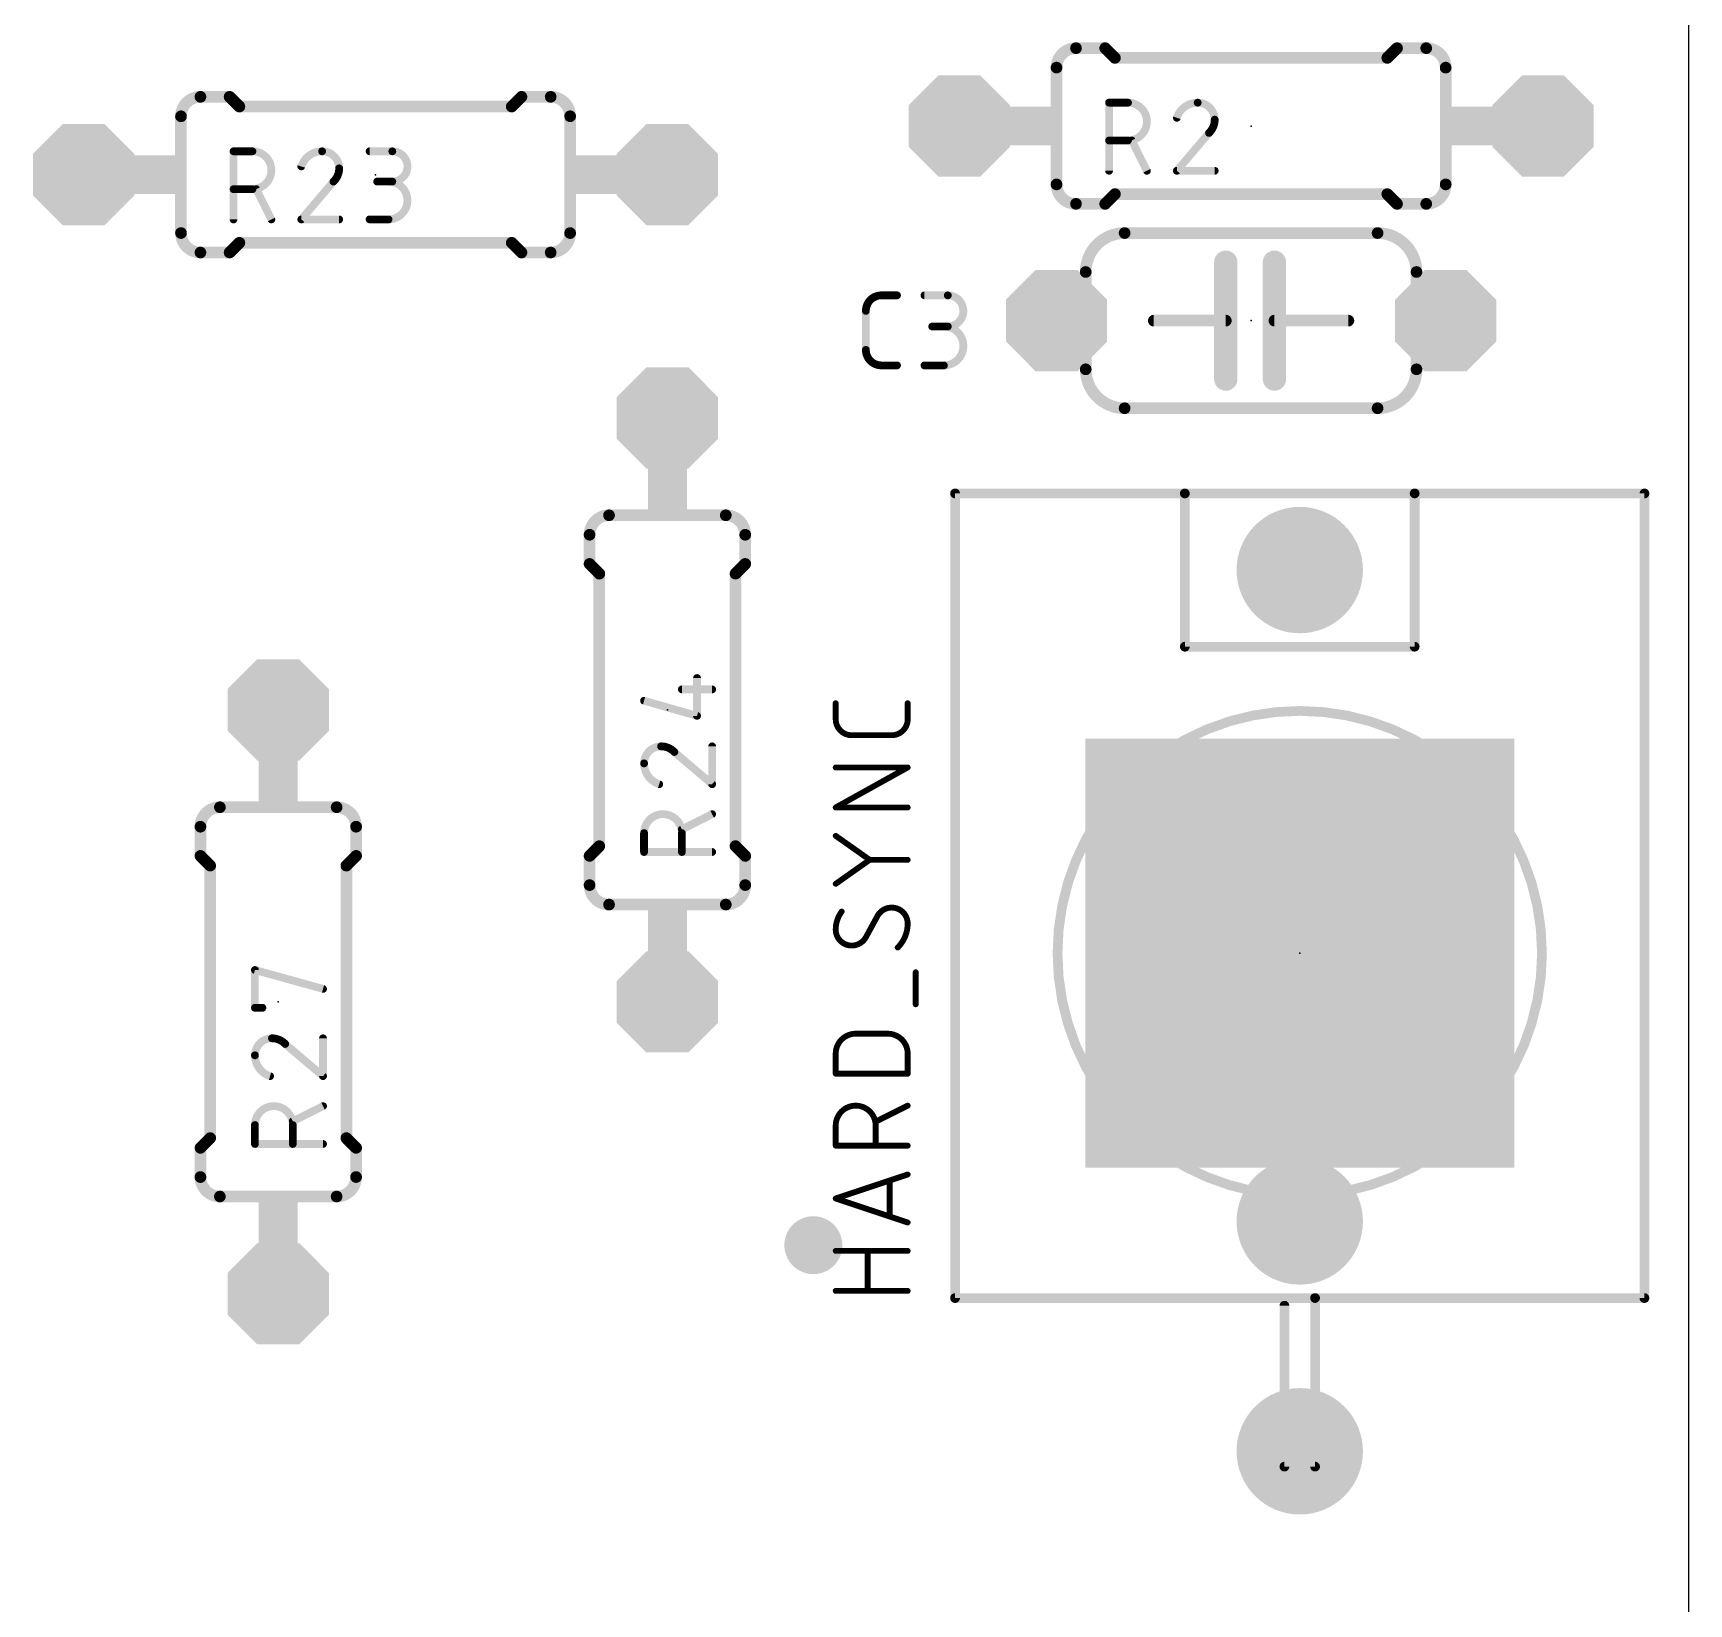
# Model space of a CAD drawing. Extents: x 0 to 48, y 0 to 102.
# Drawn here: x 26.64 to 48.26, y 48.66 to 69.16 of the extents above; entities that cross this region are included whole.
import ezdxf

# ---------------------------------------------------------------- set-up
doc = ezdxf.new("R2010")
doc.units = 0
for name, color, linetype in [('17', 110, 'CONTINUOUS'), ('18', 110, 'CONTINUOUS'), ('20', 31, 'CONTINUOUS'), ('21', 253, 'CONTINUOUS'), ('23', 53, 'CONTINUOUS'), ('25', 253, 'CONTINUOUS'), ('41', 12, 'CONTINUOUS'), ('51', 253, 'CONTINUOUS')]:
    doc.layers.add(name, color=color, linetype=linetype)

# ---------------------------------------------------------------- blocks, each defined once
blk = doc.blocks.new('RECT')
blk.add_solid([(-0.5, -0.5), (0.5, -0.5), (-0.5, 0.5), (0.5, 0.5)])
blk = doc.blocks.new('OCTAGONP')
at = {"const_width": 0.5}
blk.add_lwpolyline([(-0.25, -0.1036), (-0.25, 0.1036), (-0.1036, 0.25), (0.1036, 0.25), (0.25, 0.1036), (0.25, -0.1036), (0.1036, -0.25), (-0.1036, -0.25), (-0.25, -0.1036), (-0.25, 0.1036)], dxfattribs=at)
blk = doc.blocks.new('ROUNDP')
at = {"const_width": 0.5}
blk.add_lwpolyline([(0, -0.25, 1), (0, 0.25, 1), (0, -0.25)], format="xyb", dxfattribs=at)
blk = doc.blocks.new('ROUNDV')
at = {"const_width": 0.5}
blk.add_lwpolyline([(0, -0.25, 1), (0, 0.25, 1), (0, -0.25)], format="xyb", dxfattribs=at)

msp = doc.modelspace()

# ---------------------------------------------------------------- linework, layer by layer
at = {"layer": '20'}
msp.add_line((48.26, 0), (48.26, 99.06), dxfattribs=at)
at = {"layer": '21'}
for points, const_width in [([(40.259, 68.961, 0.4142), (40.005, 68.707)], 0.1524), ([(40.259, 68.9991, 1), (40.259, 68.9229)], 0.0762), ([(40.259, 68.9229, 1), (40.259, 68.9991)], 0.0762), ([(40.6669, 68.9879, 1), (40.6131, 68.9341)], 0.0762), ([(40.64, 68.9229, 1), (40.64, 68.9991)], 0.0762), ([(44.45, 68.9991, 1), (44.45, 68.9229)], 0.0762), ([(44.4769, 68.9341, 1), (44.4231, 68.9879)], 0.0762), ([(45.085, 68.707, 0.4142), (44.831, 68.961)], 0.1524), ([(44.831, 68.9991, 1), (44.831, 68.9229)], 0.0762), ([(44.831, 68.9229, 1), (44.831, 68.9991)], 0.0762), ([(40.0431, 68.707, 1), (39.9669, 68.707)], 0.0762), ([(39.9669, 68.707, 1), (40.0431, 68.707)], 0.0762), ([(40.767, 68.8721, 1), (40.767, 68.7959)], 0.0762), ([(40.7401, 68.8071, 1), (40.7939, 68.8609)], 0.0762), ([(44.2961, 68.8609, 1), (44.3499, 68.8071)], 0.0762), ([(44.323, 68.7959, 1), (44.323, 68.8721)], 0.0762), ([(45.1231, 68.707, 1), (45.0469, 68.707)], 0.0762), ([(45.0469, 68.707, 1), (45.1231, 68.707)], 0.0762), ([(28.829, 68.326, 0.4142), (28.575, 68.072)], 0.1524), ([(28.829, 68.3641, 1), (28.829, 68.2879)], 0.0762), ([(28.829, 68.2879, 1), (28.829, 68.3641)], 0.0762), ([(29.2369, 68.3529, 1), (29.1831, 68.2991)], 0.0762), ([(29.21, 68.2879, 1), (29.21, 68.3641)], 0.0762), ([(33.02, 68.3641, 1), (33.02, 68.2879)], 0.0762), ([(33.0469, 68.2991, 1), (32.9931, 68.3529)], 0.0762), ([(33.655, 68.072, 0.4142), (33.401, 68.326)], 0.1524), ([(33.401, 68.3641, 1), (33.401, 68.2879)], 0.0762), ([(33.401, 68.2879, 1), (33.401, 68.3641)], 0.0762), ([(28.6131, 68.072, 1), (28.5369, 68.072)], 0.0762), ([(28.5369, 68.072, 1), (28.6131, 68.072)], 0.0762), ([(29.337, 68.2371, 1), (29.337, 68.1609)], 0.0762), ([(29.3101, 68.1721, 1), (29.3639, 68.2259)], 0.0762), ([(32.8661, 68.2259, 1), (32.9199, 68.1721)], 0.0762), ([(32.893, 68.1609, 1), (32.893, 68.2371)], 0.0762), ([(33.6931, 68.072, 1), (33.6169, 68.072)], 0.0762), ([(33.6169, 68.072, 1), (33.6931, 68.072)], 0.0762), ([(40.005, 67.183, 0.4142), (40.259, 66.929)], 0.1524), ([(40.0431, 67.183, 1), (39.9669, 67.183)], 0.0762), ([(44.831, 66.929, 0.4142), (45.085, 67.183)], 0.1524), ([(45.1231, 67.183, 1), (45.0469, 67.183)], 0.0762), ([(39.9669, 67.183, 1), (40.0431, 67.183)], 0.0762), ([(40.767, 67.0941, 1), (40.767, 67.0179)], 0.0762), ([(40.7939, 67.0291, 1), (40.7401, 67.0829)], 0.0762), ([(44.3499, 67.0829, 1), (44.2961, 67.0291)], 0.0762), ([(44.323, 67.0179, 1), (44.323, 67.0941)], 0.0762), ([(45.0469, 67.183, 1), (45.1231, 67.183)], 0.0762), ([(40.259, 66.9671, 1), (40.259, 66.8909)], 0.0762), ([(40.259, 66.8909, 1), (40.259, 66.9671)], 0.0762), ([(40.6131, 66.9559, 1), (40.6669, 66.9021)], 0.0762), ([(40.64, 66.8909, 1), (40.64, 66.9671)], 0.0762), ([(44.45, 66.9671, 1), (44.45, 66.8909)], 0.0762), ([(44.4231, 66.9021, 1), (44.4769, 66.9559)], 0.0762), ([(44.831, 66.9671, 1), (44.831, 66.8909)], 0.0762), ([(44.831, 66.8909, 1), (44.831, 66.9671)], 0.0762), ([(28.575, 66.548, 0.4142), (28.829, 66.294)], 0.1524), ([(28.6131, 66.548, 1), (28.5369, 66.548)], 0.0762), ([(28.5369, 66.548, 1), (28.6131, 66.548)], 0.0762), ([(33.401, 66.294, 0.4142), (33.655, 66.548)], 0.1524), ([(33.6931, 66.548, 1), (33.6169, 66.548)], 0.0762), ([(33.6169, 66.548, 1), (33.6931, 66.548)], 0.0762), ([(40.894, 66.548, 0.4142), (40.386, 66.04)], 0.1524), ([(40.894, 66.5861, 1), (40.894, 66.5099)], 0.0762), ([(40.894, 66.5099, 1), (40.894, 66.5861)], 0.0762), ([(44.704, 66.04, 0.4142), (44.196, 66.548)], 0.1524), ([(44.196, 66.5861, 1), (44.196, 66.5099)], 0.0762), ([(44.196, 66.5099, 1), (44.196, 66.5861)], 0.0762), ([(28.829, 66.3321, 1), (28.829, 66.2559)], 0.0762), ([(28.829, 66.2559, 1), (28.829, 66.3321)], 0.0762), ([(29.21, 66.2559, 1), (29.21, 66.3321)], 0.0762), ([(29.337, 66.4591, 1), (29.337, 66.3829)], 0.0762), ([(29.3639, 66.3941, 1), (29.3101, 66.4479)], 0.0762), ([(32.9199, 66.4479, 1), (32.8661, 66.3941)], 0.0762), ([(32.893, 66.3829, 1), (32.893, 66.4591)], 0.0762), ([(33.02, 66.3321, 1), (33.02, 66.2559)], 0.0762), ([(33.401, 66.3321, 1), (33.401, 66.2559)], 0.0762), ([(33.401, 66.2559, 1), (33.401, 66.3321)], 0.0762), ([(29.1831, 66.3209, 1), (29.2369, 66.2671)], 0.0762), ([(32.9931, 66.2671, 1), (33.0469, 66.3209)], 0.0762), ([(42.291, 66.167, 1), (42.1386, 66.167)], 0.1524), ([(42.926, 66.167, 1), (42.7736, 66.167)], 0.1524), ([(40.3479, 66.04, 1), (40.4241, 66.04)], 0.0762), ([(44.6659, 66.04, 1), (44.7421, 66.04)], 0.0762), ([(42.291, 65.405, 1), (42.1386, 65.405)], 0.1524), ([(42.926, 65.405, 1), (42.7736, 65.405)], 0.1524), ([(41.275, 65.4431, 1), (41.275, 65.3669)], 0.0762), ([(42.1386, 65.405, 1), (42.291, 65.405)], 0.1524), ([(42.2148, 65.3669, 1), (42.2148, 65.4431)], 0.0762), ([(42.7736, 65.405, 1), (42.926, 65.405)], 0.1524), ([(42.8498, 65.4431, 1), (42.8498, 65.3669)], 0.0762), ([(43.815, 65.3669, 1), (43.815, 65.4431)], 0.0762), ([(40.386, 64.77, 0.4142), (40.894, 64.262)], 0.1524), ([(40.4241, 64.77, 1), (40.3479, 64.77)], 0.0762), ([(42.1386, 64.643, 1), (42.291, 64.643)], 0.1524), ([(42.7736, 64.643, 1), (42.926, 64.643)], 0.1524), ([(44.196, 64.262, 0.4142), (44.704, 64.77)], 0.1524), ([(44.7421, 64.77, 1), (44.6659, 64.77)], 0.0762), ([(40.894, 64.3001, 1), (40.894, 64.2239)], 0.0762), ([(40.894, 64.2239, 1), (40.894, 64.3001)], 0.0762), ([(44.196, 64.3001, 1), (44.196, 64.2239)], 0.0762), ([(44.196, 64.2239, 1), (44.196, 64.3001)], 0.0762), ([(38.68, 63.1818, 1), (38.68, 63.1183)], 0.0635), ([(38.7118, 63.15, 1), (38.6482, 63.15)], 0.0635), ([(41.68, 63.1818, 1), (41.68, 63.1183)], 0.0635), ([(41.7118, 63.15, 1), (41.6482, 63.15)], 0.0635), ([(41.68, 63.1183, 1), (41.68, 63.1818)], 0.0635), ([(44.68, 63.1818, 1), (44.68, 63.1183)], 0.0635), ([(44.7118, 63.15, 1), (44.6482, 63.15)], 0.0635), ([(44.68, 63.1183, 1), (44.68, 63.1818)], 0.0635), ([(47.7118, 63.15, 1), (47.6482, 63.15)], 0.0635), ([(47.68, 63.1183, 1), (47.68, 63.1818)], 0.0635), ([(34.163, 62.865, 0.4142), (33.909, 62.611)], 0.1524), ([(34.163, 62.9031, 1), (34.163, 62.8269)], 0.0762), ([(34.163, 62.8269, 1), (34.163, 62.9031)], 0.0762), ([(35.941, 62.611, 0.4142), (35.687, 62.865)], 0.1524), ([(35.687, 62.9031, 1), (35.687, 62.8269)], 0.0762), ([(35.687, 62.8269, 1), (35.687, 62.9031)], 0.0762), ([(33.9471, 62.611, 1), (33.8709, 62.611)], 0.0762), ([(35.9791, 62.611, 1), (35.9029, 62.611)], 0.0762), ([(33.8709, 62.611, 1), (33.9471, 62.611)], 0.0762), ([(35.9029, 62.611, 1), (35.9791, 62.611)], 0.0762), ([(33.8709, 62.23, 1), (33.9471, 62.23)], 0.0762), ([(33.9359, 62.2569, 1), (33.8821, 62.2031)], 0.0762), ([(35.9029, 62.23, 1), (35.9791, 62.23)], 0.0762), ([(35.9679, 62.2031, 1), (35.9141, 62.2569)], 0.0762), ([(34.0741, 62.103, 1), (33.9979, 62.103)], 0.0762), ([(34.0091, 62.0761, 1), (34.0629, 62.1299)], 0.0762), ([(35.8521, 62.103, 1), (35.7759, 62.103)], 0.0762), ([(35.7871, 62.1299, 1), (35.8409, 62.0761)], 0.0762), ([(41.68, 61.1818, 1), (41.68, 61.1183)], 0.0635), ([(41.6482, 61.15, 1), (41.7118, 61.15)], 0.0635), ([(44.6482, 61.15, 1), (44.7118, 61.15)], 0.0635), ([(44.68, 61.1183, 1), (44.68, 61.1818)], 0.0635), ([(37.1412, 60.4124, 1), (37.1031, 60.4124)], 0.0381), ([(38.081, 60.4124, 1), (38.0429, 60.4124)], 0.0381), ([(43.18, 53.9877, 1), (43.18, 60.3123, 1), (43.18, 53.9877)], 0.127), ([(37.1221, 60.2036, 0.4142), (37.3309, 59.9947)], 0.0762), ([(37.1411, 60.2036, 1), (37.103, 60.2036)], 0.0381), ([(37.1031, 60.2036, 1), (37.1412, 60.2036)], 0.0381), ([(37.8531, 59.9947, 0.4142), (38.0619, 60.2036)], 0.0762), ([(38.081, 60.2036, 1), (38.0429, 60.2036)], 0.0381), ([(38.0429, 60.2036, 1), (38.081, 60.2036)], 0.0381), ([(37.3309, 60.0138, 1), (37.3309, 59.9757)], 0.0381), ([(37.3309, 59.9757, 1), (37.3309, 60.0138)], 0.0381), ([(37.8531, 60.0138, 1), (37.8531, 59.9757)], 0.0381), ([(37.8531, 59.9757, 1), (37.8531, 60.0138)], 0.0381), ([(43.18, 54.4593, 1), (43.18, 59.8407, 1), (43.18, 54.4593)], 0.127), ([(37.1221, 59.5936, 1), (37.1221, 59.5555)], 0.0381), ([(38.0712, 59.5579, 1), (38.0526, 59.5912)], 0.0381), ([(38.0619, 59.5555, 1), (38.0619, 59.5936)], 0.0381), ([(29.083, 59.055, 0.4142), (28.829, 58.801)], 0.1524), ([(29.083, 59.0931, 1), (29.083, 59.0169)], 0.0762), ([(29.083, 59.0169, 1), (29.083, 59.0931)], 0.0762), ([(30.861, 58.801, 0.4142), (30.607, 59.055)], 0.1524), ([(30.607, 59.0931, 1), (30.607, 59.0169)], 0.0762), ([(30.607, 59.0169, 1), (30.607, 59.0931)], 0.0762), ([(37.1221, 59.0715, 1), (37.1221, 59.0334)], 0.0381), ([(37.1128, 59.0691, 1), (37.1314, 59.0358)], 0.0381), ([(38.0619, 59.0334, 1), (38.0619, 59.0715)], 0.0381), ([(28.8671, 58.801, 1), (28.7909, 58.801)], 0.0762), ([(28.7909, 58.801, 1), (28.8671, 58.801)], 0.0762), ([(30.8991, 58.801, 1), (30.8229, 58.801)], 0.0762), ([(30.8229, 58.801, 1), (30.8991, 58.801)], 0.0762), ([(33.9979, 58.547, 1), (34.0741, 58.547)], 0.0762), ([(34.0629, 58.5201, 1), (34.0091, 58.5739)], 0.0762), ([(35.7759, 58.547, 1), (35.8521, 58.547)], 0.0762), ([(35.8409, 58.5739, 1), (35.7871, 58.5201)], 0.0762), ([(37.1331, 58.6974, 1), (37.1111, 58.6663)], 0.0381), ([(28.7909, 58.42, 1), (28.8671, 58.42)], 0.0762), ([(28.8559, 58.4469, 1), (28.8021, 58.3931)], 0.0762), ([(28.9941, 58.293, 1), (28.9179, 58.293)], 0.0762), ([(30.7721, 58.293, 1), (30.6959, 58.293)], 0.0762), ([(30.8229, 58.42, 1), (30.8991, 58.42)], 0.0762), ([(30.8879, 58.3931, 1), (30.8341, 58.4469)], 0.0762), ([(33.9471, 58.42, 1), (33.8709, 58.42)], 0.0762), ([(33.8821, 58.4469, 1), (33.9359, 58.3931)], 0.0762), ([(35.9791, 58.42, 1), (35.9029, 58.42)], 0.0762), ([(35.9141, 58.3931, 1), (35.9679, 58.4469)], 0.0762), ([(37.5659, 58.3877, 1), (37.5659, 58.3496)], 0.0381), ([(37.5769, 58.353, 1), (37.5549, 58.3842)], 0.0381), ([(37.5549, 58.353, 1), (37.5769, 58.3842)], 0.0381), ([(38.0619, 58.3496, 1), (38.0619, 58.3877)], 0.0381), ([(28.9291, 58.2661, 1), (28.9829, 58.3199)], 0.0762), ([(30.7071, 58.3199, 1), (30.7609, 58.2661)], 0.0762), ([(33.909, 58.039, 0.4142), (34.163, 57.785)], 0.1524), ([(33.9471, 58.039, 1), (33.8709, 58.039)], 0.0762), ([(33.8709, 58.039, 1), (33.9471, 58.039)], 0.0762), ([(35.687, 57.785, 0.4142), (35.941, 58.039)], 0.1524), ([(35.9791, 58.039, 1), (35.9029, 58.039)], 0.0762), ([(35.9029, 58.039, 1), (35.9791, 58.039)], 0.0762), ([(37.1111, 58.0709, 1), (37.1331, 58.0398)], 0.0381), ([(34.163, 57.8231, 1), (34.163, 57.7469)], 0.0762), ([(34.163, 57.7469, 1), (34.163, 57.8231)], 0.0762), ([(35.687, 57.8231, 1), (35.687, 57.7469)], 0.0762), ([(35.687, 57.7469, 1), (35.687, 57.8231)], 0.0762), ([(37.2004, 57.6935, 0.1623), (37.1221, 57.4586)], 0.0762), ([(37.2157, 57.6821, 1), (37.1852, 57.705)], 0.0381), ([(37.8531, 57.7457, 0.2656), (37.6703, 57.6413)], 0.0762), ([(37.8531, 57.7648, 1), (37.8531, 57.7267)], 0.0381), ([(38.0619, 57.5369, 0.4142), (37.8531, 57.7457)], 0.0762), ([(37.8531, 57.7267, 1), (37.8531, 57.7648)], 0.0381), ([(37.6539, 57.651, 1), (37.6867, 57.6317)], 0.0381), ([(37.687, 57.6322, 1), (37.6536, 57.6504)], 0.0381), ([(37.9314, 57.2236, 0.2), (38.0619, 57.5369)], 0.0762), ([(38.0809, 57.5369, 1), (38.0429, 57.5369)], 0.0381), ([(38.0429, 57.5369, 1), (38.081, 57.5369)], 0.0381), ([(37.1221, 57.4586, 0.4142), (37.3309, 57.2497)], 0.0762), ([(37.1412, 57.4586, 1), (37.1031, 57.4586)], 0.0381), ([(37.1031, 57.4586, 1), (37.1412, 57.4586)], 0.0381), ([(37.3309, 57.2497, 0.2656), (37.5137, 57.3542)], 0.0762), ([(37.3309, 57.2688, 1), (37.3309, 57.2307)], 0.0381), ([(37.3309, 57.2307, 1), (37.3309, 57.2688)], 0.0381), ([(37.497, 57.3633, 1), (37.5304, 57.345)], 0.0381), ([(37.5301, 57.3445, 1), (37.4973, 57.3638)], 0.0381), ([(37.918, 57.2372, 1), (37.9448, 57.2101)], 0.0381), ([(38.1854, 56.9011, 1), (38.1473, 56.9011)], 0.0381), ([(38.1473, 56.4834, 1), (38.1854, 56.4834)], 0.0381), ([(37.3832, 56.0998, 0.4142), (37.1221, 55.8388)], 0.0762), ([(37.3832, 56.1189, 1), (37.3832, 56.0808)], 0.0381), ([(37.3832, 56.0808, 1), (37.3832, 56.1189)], 0.0381), ([(38.0619, 55.8388, 0.4142), (37.8008, 56.0998)], 0.0762), ([(37.8008, 56.1189, 1), (37.8008, 56.0808)], 0.0381), ([(37.8008, 56.0808, 1), (37.8008, 56.1189)], 0.0381), ([(37.1412, 55.8388, 1), (37.1031, 55.8388)], 0.0381), ([(37.1031, 55.8388, 1), (37.1412, 55.8388)], 0.0381), ([(38.081, 55.8388, 1), (38.0429, 55.8388)], 0.0381), ([(38.0429, 55.8388, 1), (38.0809, 55.8388)], 0.0381), ([(37.1221, 55.5968, 1), (37.1221, 55.5587)], 0.0381), ([(37.1031, 55.5777, 1), (37.1412, 55.5777)], 0.0381), ([(38.0429, 55.5777, 1), (38.081, 55.5777)], 0.0381), ([(38.0619, 55.5587, 1), (38.0619, 55.5968)], 0.0381), ([(37.6442, 54.8996, 1), (37.1221, 54.8996)], 0.0762), ([(38.0704, 55.1436, 1), (38.0534, 55.1777)], 0.0381), ([(37.1412, 54.8996, 1), (37.1031, 54.8996)], 0.0381), ([(37.1031, 54.8996, 1), (37.1412, 54.8996)], 0.0381), ([(37.6357, 54.9689, 1), (37.6527, 54.9348)], 0.0381), ([(37.6633, 54.8996, 1), (37.6252, 54.8996)], 0.0381), ([(37.6252, 54.8996, 1), (37.6633, 54.8996)], 0.0381), ([(28.9179, 54.737, 1), (28.9941, 54.737)], 0.0762), ([(28.9829, 54.7101, 1), (28.9291, 54.7639)], 0.0762), ([(30.6959, 54.737, 1), (30.7721, 54.737)], 0.0762), ([(30.7609, 54.7639, 1), (30.7071, 54.7101)], 0.0762), ([(28.8671, 54.61, 1), (28.7909, 54.61)], 0.0762), ([(28.8021, 54.6369, 1), (28.8559, 54.5831)], 0.0762), ([(30.8991, 54.61, 1), (30.8229, 54.61)], 0.0762), ([(30.8341, 54.5831, 1), (30.8879, 54.6369)], 0.0762), ([(37.1221, 54.6576, 1), (37.1221, 54.6195)], 0.0381), ([(37.1031, 54.6386, 1), (37.1412, 54.6386)], 0.0381), ([(37.6252, 54.6386, 1), (37.6633, 54.6386)], 0.0381), ([(38.0619, 54.6195, 1), (38.0619, 54.6576)], 0.0381), ([(28.829, 54.229, 0.4142), (29.083, 53.975)], 0.1524), ([(28.8671, 54.229, 1), (28.7909, 54.229)], 0.0762), ([(28.7909, 54.229, 1), (28.8671, 54.229)], 0.0762), ([(30.607, 53.975, 0.4142), (30.861, 54.229)], 0.1524), ([(30.8991, 54.229, 1), (30.8229, 54.229)], 0.0762), ([(30.8229, 54.229, 1), (30.8991, 54.229)], 0.0762), ([(38.0679, 54.2442, 1), (38.0559, 54.2804)], 0.0381), ([(29.083, 54.0131, 1), (29.083, 53.9369)], 0.0762), ([(29.083, 53.9369, 1), (29.083, 54.0131)], 0.0762), ([(30.607, 54.0131, 1), (30.607, 53.9369)], 0.0762), ([(30.607, 53.9369, 1), (30.607, 54.0131)], 0.0762), ([(37.846, 54.184, 1), (37.8079, 54.184)], 0.0381), ([(37.1281, 53.9671, 1), (37.1161, 53.931)], 0.0381), ([(37.1161, 53.9671, 1), (37.1281, 53.931)], 0.0381), ([(37.8079, 53.7141, 1), (37.846, 53.7141)], 0.0381), ([(38.0559, 53.6177, 1), (38.0679, 53.6538)], 0.0381), ([(37.1221, 53.2843, 1), (37.1221, 53.2462)], 0.0381), ([(37.5588, 53.2652, 1), (37.5207, 53.2652)], 0.0381), ([(38.0619, 53.2462, 1), (38.0619, 53.2843)], 0.0381), ([(37.1221, 52.7622, 1), (37.1221, 52.7241)], 0.0381), ([(37.5207, 52.7431, 1), (37.5588, 52.7431)], 0.0381), ([(38.0619, 52.7241, 1), (38.0619, 52.7622)], 0.0381), ([(38.68, 52.6818, 1), (38.68, 52.6183)], 0.0635), ([(38.6482, 52.65, 1), (38.7118, 52.65)], 0.0635), ([(43.0118, 52.55, 1), (42.9483, 52.55)], 0.0635), ([(43.38, 52.6818, 1), (43.38, 52.6183)], 0.0635), ([(43.4118, 52.65, 1), (43.3483, 52.65)], 0.0635), ([(43.38, 52.6183, 1), (43.38, 52.6818)], 0.0635), ([(47.6482, 52.65, 1), (47.7118, 52.65)], 0.0635), ([(47.68, 52.6183, 1), (47.68, 52.6818)], 0.0635), ([(42.98, 50.4818, 1), (42.98, 50.4183)], 0.0635), ([(42.9483, 50.45, 1), (43.0118, 50.45)], 0.0635), ([(43.3483, 50.45, 1), (43.4118, 50.45)], 0.0635), ([(43.38, 50.4183, 1), (43.38, 50.4818)], 0.0635)]:
    msp.add_lwpolyline(points, format="xyb", dxfattribs=dict(at, const_width=const_width))
for points, const_width in [([(40.259, 68.961), (40.64, 68.961)], 0.1524), ([(40.767, 68.834), (40.64, 68.961)], 0.1524), ([(44.323, 68.834), (44.45, 68.961)], 0.1524), ([(44.831, 68.961), (44.45, 68.961)], 0.1524), ([(40.005, 68.707), (40.005, 67.183)], 0.1524), ([(40.767, 68.834), (44.323, 68.834)], 0.1524), ([(45.085, 68.707), (45.085, 67.183)], 0.1524), ([(28.829, 68.326), (29.21, 68.326)], 0.1524), ([(29.337, 68.199), (29.21, 68.326)], 0.1524), ([(32.893, 68.199), (33.02, 68.326)], 0.1524), ([(33.401, 68.326), (33.02, 68.326)], 0.1524), ([(28.575, 68.072), (28.575, 66.548)], 0.1524), ([(29.337, 68.199), (32.893, 68.199)], 0.1524), ([(33.655, 68.072), (33.655, 66.548)], 0.1524), ([(40.767, 67.056), (40.64, 66.929)], 0.1524), ([(40.767, 67.056), (44.323, 67.056)], 0.1524), ([(44.323, 67.056), (44.45, 66.929)], 0.1524), ([(40.259, 66.929), (40.64, 66.929)], 0.1524), ([(44.831, 66.929), (44.45, 66.929)], 0.1524), ([(40.894, 66.548), (44.196, 66.548)], 0.1524), ([(28.829, 66.294), (29.21, 66.294)], 0.1524), ([(29.337, 66.421), (29.21, 66.294)], 0.1524), ([(29.337, 66.421), (32.893, 66.421)], 0.1524), ([(32.893, 66.421), (33.02, 66.294)], 0.1524), ([(33.401, 66.294), (33.02, 66.294)], 0.1524), ([(42.2148, 65.405), (42.2148, 66.167)], 0.3048), ([(42.8498, 65.405), (42.8498, 66.167)], 0.3048), ([(42.2148, 64.643), (42.2148, 65.405)], 0.3048), ([(42.8498, 64.643), (42.8498, 65.405)], 0.3048), ([(41.275, 65.405), (42.2148, 65.405)], 0.1524), ([(43.815, 65.405), (42.8498, 65.405)], 0.1524), ([(40.894, 64.262), (44.196, 64.262)], 0.1524), ([(38.68, 63.15), (41.68, 63.15)], 0.127), ([(38.68, 63.15), (38.68, 52.65)], 0.127), ([(41.68, 63.15), (44.68, 63.15)], 0.127), ([(41.68, 63.15), (41.68, 61.15)], 0.127), ([(44.68, 63.15), (47.68, 63.15)], 0.127), ([(44.68, 61.15), (44.68, 63.15)], 0.127), ([(47.68, 52.65), (47.68, 63.15)], 0.127), ([(34.163, 62.865), (35.687, 62.865)], 0.1524), ([(33.909, 62.611), (33.909, 62.23)], 0.1524), ([(35.941, 62.611), (35.941, 62.23)], 0.1524), ([(34.036, 62.103), (33.909, 62.23)], 0.1524), ([(35.814, 62.103), (35.941, 62.23)], 0.1524), ([(34.036, 58.547), (34.036, 62.103)], 0.1524), ([(35.814, 58.547), (35.814, 62.103)], 0.1524), ([(41.68, 61.15), (44.68, 61.15)], 0.127), ([(37.1221, 60.2036), (37.1221, 60.4124)], 0.0762), ([(38.0619, 60.4124), (38.0619, 60.2036)], 0.0762), ([(37.8531, 59.9947), (37.3309, 59.9947)], 0.0762), ([(37.1221, 59.0524), (38.0619, 59.5745)], 0.0762), ([(38.0619, 59.5745), (37.1221, 59.5745)], 0.0762), ([(30.607, 59.055), (29.083, 59.055)], 0.1524), ([(38.0619, 59.0524), (37.1221, 59.0524)], 0.0762), ([(28.829, 58.801), (28.829, 58.42)], 0.1524), ([(30.861, 58.801), (30.861, 58.42)], 0.1524), ([(34.036, 58.547), (33.909, 58.42)], 0.1524), ([(35.814, 58.547), (35.941, 58.42)], 0.1524), ([(37.5659, 58.3686), (37.1221, 58.6819)], 0.0762), ([(28.956, 58.293), (28.829, 58.42)], 0.1524), ([(28.956, 58.293), (28.956, 54.737)], 0.1524), ([(30.734, 58.293), (30.861, 58.42)], 0.1524), ([(30.734, 58.293), (30.734, 54.737)], 0.1524), ([(33.909, 58.039), (33.909, 58.42)], 0.1524), ([(35.941, 58.039), (35.941, 58.42)], 0.1524), ([(37.1221, 58.0553), (37.5659, 58.3686)], 0.0762), ([(38.0619, 58.3686), (37.5659, 58.3686)], 0.0762), ([(34.163, 57.785), (35.687, 57.785)], 0.1524), ([(37.6703, 57.6413), (37.5137, 57.3542)], 0.0762), ([(38.1663, 56.4834), (38.1663, 56.9011)], 0.0762), ([(37.3832, 56.0998), (37.8008, 56.0998)], 0.0762), ([(37.1221, 55.5777), (37.1221, 55.8388)], 0.0762), ([(38.0619, 55.8388), (38.0619, 55.5777)], 0.0762), ([(38.0619, 55.5777), (37.1221, 55.5777)], 0.0762), ([(38.0619, 55.1607), (37.6442, 54.9518)], 0.0762), ([(37.1221, 54.6386), (37.1221, 54.8996)], 0.0762), ([(37.6442, 54.8996), (37.6442, 54.6386)], 0.0762), ([(28.956, 54.737), (28.829, 54.61)], 0.1524), ([(30.734, 54.737), (30.861, 54.61)], 0.1524), ([(28.829, 54.229), (28.829, 54.61)], 0.1524), ([(30.861, 54.229), (30.861, 54.61)], 0.1524), ([(38.0619, 54.6386), (37.1221, 54.6386)], 0.0762), ([(37.1221, 53.949), (38.0619, 54.2623)], 0.0762), ([(30.607, 53.975), (29.083, 53.975)], 0.1524), ([(37.827, 54.184), (37.827, 53.7141)], 0.0762), ([(38.0619, 53.6358), (37.1221, 53.949)], 0.0762), ([(37.1221, 53.2652), (38.0619, 53.2652)], 0.0762), ([(37.5398, 52.7431), (37.5398, 53.2652)], 0.0762), ([(38.0619, 52.7431), (37.1221, 52.7431)], 0.0762), ([(38.68, 52.65), (43.38, 52.65)], 0.127), ([(42.98, 52.55), (42.98, 50.45)], 0.127), ([(43.38, 52.65), (47.68, 52.65)], 0.127), ([(43.38, 50.45), (43.38, 52.65)], 0.127), ([(42.98, 50.45), (43.38, 50.45)], 0.127)]:
    msp.add_lwpolyline(points, dxfattribs=dict(at, const_width=const_width))
at = {"layer": '23'}
for p in [(42.545, 67.945), (31.115, 67.31), (42.545, 65.405), (34.925, 60.325), (43.18, 57.15), (29.845, 56.515)]:
    msp.add_point(p, dxfattribs=at)
at = {"layer": '25', "const_width": 0.1016}
for points in [[(40.6908, 67.3608), (40.6908, 68.2498)], [(40.6908, 68.2498), (40.9377, 68.2498)], [(41.9956, 67.8547), (41.5758, 67.3608)], [(29.2608, 66.7258), (29.2608, 67.6148)], [(29.2608, 67.6148), (29.5077, 67.6148)], [(31.0373, 67.6148), (31.3337, 67.6148)], [(40.9377, 67.7559), (40.6908, 67.7559)], [(41.1847, 67.3608), (40.9871, 67.7559)], [(30.5656, 67.2197), (30.1458, 66.7258)], [(31.3337, 67.2197), (31.1361, 67.2197)], [(41.5758, 67.3608), (42.0697, 67.3608)], [(29.5077, 67.1209), (29.2608, 67.1209)], [(29.7547, 66.7258), (29.5571, 67.1209)], [(30.1458, 66.7258), (30.6397, 66.7258)], [(31.0373, 66.7258), (31.2843, 66.7258)], [(37.719, 65.7352), (37.9222, 65.7352)], [(38.2808, 65.7352), (38.5856, 65.7352)], [(37.5158, 65.024), (37.5158, 65.532)], [(38.5856, 65.3288), (38.3824, 65.3288)], [(37.9222, 64.8208), (37.719, 64.8208)], [(38.2808, 64.8208), (38.5348, 64.8208)], [(35.3116, 60.2473), (35.3116, 60.7412)], [(35.1141, 60.593), (35.5092, 60.593)], [(34.6202, 60.4449), (35.3116, 60.2473)], [(35.5092, 59.3558), (35.5092, 59.8497)], [(35.0153, 59.7756), (35.5092, 59.3558)], [(35.5092, 58.9647), (35.1141, 58.7671)], [(34.6202, 58.4708), (34.6202, 58.7177)], [(35.1141, 58.7177), (35.1141, 58.4708)], [(35.5092, 58.4708), (34.6202, 58.4708)], [(29.5402, 56.4373), (29.5402, 56.9312)], [(29.5402, 56.9312), (30.4292, 56.6843)], [(29.639, 56.4373), (29.5402, 56.4373)], [(29.9353, 55.9656), (30.4292, 55.5458)], [(30.4292, 55.5458), (30.4292, 56.0397)], [(30.4292, 55.1547), (30.0341, 54.9571)], [(29.5402, 54.6608), (29.5402, 54.9077)], [(30.0341, 54.9077), (30.0341, 54.6608)], [(30.4292, 54.6608), (29.5402, 54.6608)]]:
    msp.add_lwpolyline(points, dxfattribs=at)
at = {"layer": '25'}
for points, const_width in [([(40.7162, 68.2498, 1), (40.6654, 68.2498)], 0.0508), ([(40.6908, 68.2752, 1), (40.6908, 68.2244)], 0.0508), ([(40.9377, 67.7559, 1), (40.9377, 68.2498)], 0.1016), ([(40.9377, 68.2752, 1), (40.9377, 68.2244)], 0.0508), ([(40.9377, 68.2244, 1), (40.9377, 68.2752)], 0.0508), ([(41.8474, 68.2498, 0.3252), (41.5758, 68.0522)], 0.1016), ([(42.0697, 68.0276, 0.4142), (41.8474, 68.2498)], 0.1016), ([(41.8474, 68.2752, 1), (41.8474, 68.2244)], 0.0508), ([(41.8474, 68.2244, 1), (41.8474, 68.2752)], 0.0508), ([(41.5516, 68.0601, 1), (41.5999, 68.0444)], 0.0508), ([(41.9956, 67.8547, 0.2053), (42.0697, 68.0276)], 0.1016), ([(41.9781, 67.8731, 1), (42.0131, 67.8363)], 0.0508), ([(42.0149, 67.8382, 1), (41.9762, 67.8711)], 0.0508), ([(42.0951, 68.0275, 1), (42.0443, 68.0276)], 0.0508), ([(42.0443, 68.0276, 1), (42.0951, 68.0276)], 0.0508), ([(29.2862, 67.6148, 1), (29.2354, 67.6148)], 0.0508), ([(29.2608, 67.6402, 1), (29.2608, 67.5894)], 0.0508), ([(29.5077, 67.1209, 1), (29.5077, 67.6148)], 0.1016), ([(29.5077, 67.6402, 1), (29.5077, 67.5894)], 0.0508), ([(29.5077, 67.5894, 1), (29.5077, 67.6402)], 0.0508), ([(30.4174, 67.6148, 0.3252), (30.1458, 67.4172)], 0.1016), ([(30.6397, 67.3925, 0.4142), (30.4174, 67.6148)], 0.1016), ([(30.4174, 67.6402, 1), (30.4174, 67.5894)], 0.0508), ([(30.4174, 67.5894, 1), (30.4174, 67.6402)], 0.0508), ([(31.0373, 67.6402, 1), (31.0373, 67.5894)], 0.0508), ([(31.3337, 67.2197, 1), (31.3337, 67.6148)], 0.1016), ([(31.3337, 67.6402, 1), (31.3337, 67.5894)], 0.0508), ([(31.3337, 67.5894, 1), (31.3337, 67.6402)], 0.0508), ([(40.6908, 67.7813, 1), (40.6908, 67.7305)], 0.0508), ([(40.9377, 67.7813, 1), (40.9377, 67.7305)], 0.0508), ([(40.9377, 67.7305, 1), (40.9377, 67.7813)], 0.0508), ([(41.0098, 67.7673, 1), (40.9644, 67.7446)], 0.0508), ([(30.1216, 67.4251, 1), (30.1699, 67.4094)], 0.0508), ([(30.5656, 67.2197, 0.2053), (30.6397, 67.3925)], 0.1016), ([(30.6651, 67.3925, 1), (30.6143, 67.3926)], 0.0508), ([(30.5481, 67.2381, 1), (30.5831, 67.2013)], 0.0508), ([(30.5849, 67.2032, 1), (30.5462, 67.2361)], 0.0508), ([(30.6143, 67.3925, 1), (30.6651, 67.3925)], 0.0508), ([(31.1361, 67.2451, 1), (31.1361, 67.1943)], 0.0508), ([(31.2843, 66.7258, 1), (31.2843, 67.2197)], 0.1016), ([(31.2843, 67.2451, 1), (31.2843, 67.1943)], 0.0508), ([(31.3337, 67.2451, 1), (31.3337, 67.1943)], 0.0508), ([(31.3337, 67.1943, 1), (31.3337, 67.2451)], 0.0508), ([(40.6654, 67.3608, 1), (40.7162, 67.3608)], 0.0508), ([(41.162, 67.3494, 1), (41.2074, 67.3722)], 0.0508), ([(41.5564, 67.3773, 1), (41.5951, 67.3443)], 0.0508), ([(41.5758, 67.3862, 1), (41.5758, 67.3354)], 0.0508), ([(42.0697, 67.3354, 1), (42.0697, 67.3862)], 0.0508), ([(29.2608, 67.1463, 1), (29.2608, 67.0955)], 0.0508), ([(29.5077, 67.1463, 1), (29.5077, 67.0955)], 0.0508), ([(29.5077, 67.0955, 1), (29.5077, 67.1463)], 0.0508), ([(29.5798, 67.1323, 1), (29.5344, 67.1096)], 0.0508), ([(29.2354, 66.7258, 1), (29.2862, 66.7258)], 0.0508), ([(29.732, 66.7144, 1), (29.7774, 66.7372)], 0.0508), ([(30.1264, 66.7423, 1), (30.1651, 66.7093)], 0.0508), ([(30.1458, 66.7512, 1), (30.1458, 66.7004)], 0.0508), ([(30.6397, 66.7004, 1), (30.6397, 66.7512)], 0.0508), ([(31.0373, 66.7512, 1), (31.0373, 66.7004)], 0.0508), ([(31.2843, 66.7512, 1), (31.2843, 66.7004)], 0.0508), ([(31.2843, 66.7004, 1), (31.2843, 66.7512)], 0.0508), ([(37.719, 65.7352, 0.4142), (37.5158, 65.532)], 0.1016), ([(37.719, 65.7606, 1), (37.719, 65.7098)], 0.0508), ([(37.719, 65.7098, 1), (37.719, 65.7606)], 0.0508), ([(37.9222, 65.7098, 1), (37.9222, 65.7606)], 0.0508), ([(38.2808, 65.7606, 1), (38.2808, 65.7098)], 0.0508), ([(38.5856, 65.3288, 1), (38.5856, 65.7352)], 0.1016), ([(38.5856, 65.7606, 1), (38.5856, 65.7098)], 0.0508), ([(38.5856, 65.7098, 1), (38.5856, 65.7606)], 0.0508), ([(37.5412, 65.532, 1), (37.4904, 65.532)], 0.0508), ([(37.4904, 65.532, 1), (37.5412, 65.532)], 0.0508), ([(38.3824, 65.3542, 1), (38.3824, 65.3034)], 0.0508), ([(38.5348, 64.8208, 1), (38.5348, 65.3288)], 0.1016), ([(38.5348, 65.3542, 1), (38.5348, 65.3034)], 0.0508), ([(38.5856, 65.3542, 1), (38.5856, 65.3034)], 0.0508), ([(38.5856, 65.3034, 1), (38.5856, 65.3542)], 0.0508), ([(37.5158, 65.024, 0.4142), (37.719, 64.8208)], 0.1016), ([(37.5412, 65.024, 1), (37.4904, 65.024)], 0.0508), ([(37.4904, 65.024, 1), (37.5412, 65.024)], 0.0508), ([(37.719, 64.8462, 1), (37.719, 64.7954)], 0.0508), ([(37.719, 64.7954, 1), (37.719, 64.8462)], 0.0508), ([(37.9222, 64.7954, 1), (37.9222, 64.8462)], 0.0508), ([(38.2808, 64.8462, 1), (38.2808, 64.7954)], 0.0508), ([(38.5348, 64.8462, 1), (38.5348, 64.7954)], 0.0508), ([(38.5348, 64.7954, 1), (38.5348, 64.8462)], 0.0508), ([(35.337, 60.7412, 1), (35.2862, 60.7412)], 0.0508), ([(35.1141, 60.6184, 1), (35.1141, 60.5676)], 0.0508), ([(35.5092, 60.5676, 1), (35.5092, 60.6184)], 0.0508), ([(34.6272, 60.4693, 1), (34.6132, 60.4205)], 0.0508), ([(35.2862, 60.2473, 1), (35.337, 60.2473)], 0.0508), ([(35.3047, 60.2229, 1), (35.3186, 60.2717)], 0.0508), ([(34.8424, 59.8497, 0.4142), (34.6202, 59.6274)], 0.1016), ([(35.0153, 59.7756, 0.2053), (34.8424, 59.8497)], 0.1016), ([(34.8425, 59.8751, 1), (34.8424, 59.8243)], 0.0508), ([(34.8424, 59.8243, 1), (34.8424, 59.8751)], 0.0508), ([(35.5346, 59.8497, 1), (35.4838, 59.8497)], 0.0508), ([(34.6202, 59.6274, 0.3252), (34.8178, 59.3558)], 0.1016), ([(34.6456, 59.6274, 1), (34.5948, 59.6274)], 0.0508), ([(35.0318, 59.7949, 1), (34.9989, 59.7562)], 0.0508), ([(34.9969, 59.7581, 1), (35.0337, 59.7931)], 0.0508), ([(34.5948, 59.6274, 1), (34.6456, 59.6274)], 0.0508), ([(34.8099, 59.3316, 1), (34.8256, 59.3799)], 0.0508), ([(35.4838, 59.3558, 1), (35.5346, 59.3558)], 0.0508), ([(35.4927, 59.3364, 1), (35.5257, 59.3751)], 0.0508), ([(35.1141, 58.7177, 1), (34.6202, 58.7177)], 0.1016), ([(35.5206, 58.942, 1), (35.4978, 58.9874)], 0.0508), ([(35.1027, 58.7898, 1), (35.1254, 58.7444)], 0.0508), ([(34.6456, 58.7177, 1), (34.5948, 58.7177)], 0.0508), ([(34.5948, 58.7177, 1), (34.6456, 58.7177)], 0.0508), ([(35.1395, 58.7177, 1), (35.0887, 58.7177)], 0.0508), ([(35.0887, 58.7177, 1), (35.1395, 58.7177)], 0.0508), ([(34.6202, 58.4962, 1), (34.6202, 58.4454)], 0.0508), ([(34.5948, 58.4708, 1), (34.6456, 58.4708)], 0.0508), ([(35.0887, 58.4708, 1), (35.1395, 58.4708)], 0.0508), ([(35.5092, 58.4454, 1), (35.5092, 58.4962)], 0.0508), ([(29.5656, 56.9312, 1), (29.5148, 56.9312)], 0.0508), ([(29.547, 56.9557, 1), (29.5334, 56.9067)], 0.0508), ([(30.4224, 56.6598, 1), (30.436, 56.7087)], 0.0508), ([(29.5402, 56.4627, 1), (29.5402, 56.4119)], 0.0508), ([(29.5148, 56.4373, 1), (29.5656, 56.4373)], 0.0508), ([(29.639, 56.4119, 1), (29.639, 56.4627)], 0.0508), ([(29.7625, 56.0397, 0.4142), (29.5402, 55.8174)], 0.1016), ([(29.7625, 56.0651, 1), (29.7624, 56.0143)], 0.0508), ([(29.9353, 55.9656, 0.2053), (29.7625, 56.0397)], 0.1016), ([(29.7625, 56.0143, 1), (29.7625, 56.0651)], 0.0508), ([(29.9518, 55.9849, 1), (29.9189, 55.9462)], 0.0508), ([(29.9169, 55.9481, 1), (29.9537, 55.9831)], 0.0508), ([(30.4546, 56.0397, 1), (30.4038, 56.0397)], 0.0508), ([(29.5402, 55.8174, 0.3252), (29.7378, 55.5458)], 0.1016), ([(29.5656, 55.8174, 1), (29.5148, 55.8174)], 0.0508), ([(29.5148, 55.8174, 1), (29.5656, 55.8174)], 0.0508), ([(29.7299, 55.5216, 1), (29.7456, 55.5699)], 0.0508), ([(30.4038, 55.5458, 1), (30.4546, 55.5458)], 0.0508), ([(30.4127, 55.5264, 1), (30.4457, 55.5651)], 0.0508), ([(30.0341, 54.9077, 1), (29.5402, 54.9077)], 0.1016), ([(30.4406, 55.132, 1), (30.4178, 55.1774)], 0.0508), ([(29.5656, 54.9077, 1), (29.5148, 54.9077)], 0.0508), ([(29.5148, 54.9077, 1), (29.5656, 54.9077)], 0.0508), ([(30.0227, 54.9798, 1), (30.0454, 54.9344)], 0.0508), ([(30.0595, 54.9077, 1), (30.0087, 54.9077)], 0.0508), ([(30.0087, 54.9077, 1), (30.0595, 54.9077)], 0.0508), ([(29.5402, 54.6862, 1), (29.5402, 54.6354)], 0.0508), ([(30.4292, 54.6354, 1), (30.4292, 54.6862)], 0.0508), ([(29.5148, 54.6608, 1), (29.5656, 54.6608)], 0.0508), ([(30.0087, 54.6608, 1), (30.0595, 54.6608)], 0.0508)]:
    msp.add_lwpolyline(points, format="xyb", dxfattribs=dict(at, const_width=const_width))
at = {"layer": '51'}
for points, const_width in [([(38.735, 67.945), (39.624, 67.945)], 0.508), ([(46.355, 67.945), (45.466, 67.945)], 0.508), ([(27.305, 67.31), (28.194, 67.31)], 0.508), ([(34.925, 67.31), (34.036, 67.31)], 0.508), ([(40.386, 66.04), (40.386, 64.77)], 0.1524), ([(44.704, 66.04), (44.704, 64.77)], 0.1524), ([(34.925, 64.135), (34.925, 63.246)], 0.508), ([(29.845, 60.325), (29.845, 59.436)], 0.508), ([(34.925, 56.515), (34.925, 57.404)], 0.508), ([(29.845, 52.705), (29.845, 53.594)], 0.508)]:
    msp.add_lwpolyline(points, dxfattribs=dict(at, const_width=const_width))
for points, const_width in [([(38.735, 68.072, 1), (38.735, 67.818)], 0.254), ([(39.624, 67.818, 1), (39.624, 68.072)], 0.254), ([(45.466, 68.072, 1), (45.466, 67.818)], 0.254), ([(46.355, 67.818, 1), (46.355, 68.072)], 0.254), ([(27.305, 67.437, 1), (27.305, 67.183)], 0.254), ([(28.194, 67.183, 1), (28.194, 67.437)], 0.254), ([(34.036, 67.437, 1), (34.036, 67.183)], 0.254), ([(34.925, 67.183, 1), (34.925, 67.437)], 0.254), ([(40.4241, 66.04, 1), (40.3479, 66.04)], 0.0762), ([(44.7421, 66.04, 1), (44.6659, 66.04)], 0.0762), ([(40.3479, 64.77, 1), (40.4241, 64.77)], 0.0762), ([(44.6659, 64.77, 1), (44.7421, 64.77)], 0.0762), ([(35.052, 64.135, 1), (34.798, 64.135)], 0.254), ([(34.798, 63.246, 1), (35.052, 63.246)], 0.254), ([(29.972, 60.325, 1), (29.718, 60.325)], 0.254), ([(29.718, 59.436, 1), (29.972, 59.436)], 0.254), ([(35.052, 57.404, 1), (34.798, 57.404)], 0.254), ([(34.798, 56.515, 1), (35.052, 56.515)], 0.254), ([(29.972, 53.594, 1), (29.718, 53.594)], 0.254), ([(29.718, 52.705, 1), (29.972, 52.705)], 0.254)]:
    msp.add_lwpolyline(points, format="xyb", dxfattribs=dict(at, const_width=const_width))

# ---------------------------------------------------------------- block references
at = {"layer": '17', "xscale": 1.3208, "yscale": 1.3208}
for p, rotation in [((38.735, 67.945), 180), ((38.735, 67.945), 180), ((46.355, 67.945), 180), ((46.355, 67.945), 180), ((27.305, 67.31), 180), ((27.305, 67.31), 180), ((34.925, 67.31), 180), ((34.925, 67.31), 180), ((40.005, 65.405), 180), ((40.005, 65.405), 180), ((45.085, 65.405), 180), ((45.085, 65.405), 180), ((34.925, 64.135), 270), ((34.925, 64.135), 270), ((29.845, 60.325), 90), ((29.845, 60.325), 90), ((34.925, 56.515), 270), ((34.925, 56.515), 270), ((29.845, 52.705), 90), ((29.845, 52.705), 90)]:
    msp.add_blockref('OCTAGONP', p, dxfattribs=dict(at, rotation=rotation))
at = {"layer": '17', "xscale": 1.65, "yscale": 1.65}
for p in [(43.18, 62.15), (43.18, 62.15), (43.18, 53.65), (43.18, 53.65), (43.18, 50.65), (43.18, 50.65)]:
    msp.add_blockref('ROUNDP', p, dxfattribs=at)
at = {"layer": '18', "xscale": 0.7564, "yscale": 0.7564}
msp.add_blockref('ROUNDV', (36.83, 53.34), dxfattribs=at)
msp.add_blockref('ROUNDV', (36.83, 53.34), dxfattribs=at)
at = {"layer": '21', "xscale": 0.381, "yscale": 0.508}
for p, rotation in [((39.8145, 67.945), 180), ((45.2755, 67.945), 180), ((28.3845, 67.31), 180), ((33.8455, 67.31), 180), ((34.925, 63.0555), 270), ((29.845, 59.2455), 90), ((34.925, 57.5945), 270), ((29.845, 53.7845), 90)]:
    msp.add_blockref('RECT', p, dxfattribs=dict(at, rotation=rotation))
at = {"layer": '41', "xscale": 5.6, "yscale": 5.6}
msp.add_blockref('RECT', (43.18, 57.15), dxfattribs=at)
at = {"layer": '51', "xscale": 0.381, "yscale": 0.762, "rotation": 180}
for p in [(40.1955, 65.405), (44.8945, 65.405)]:
    msp.add_blockref('RECT', p, dxfattribs=at)

doc.saveas('drawing.dxf')
